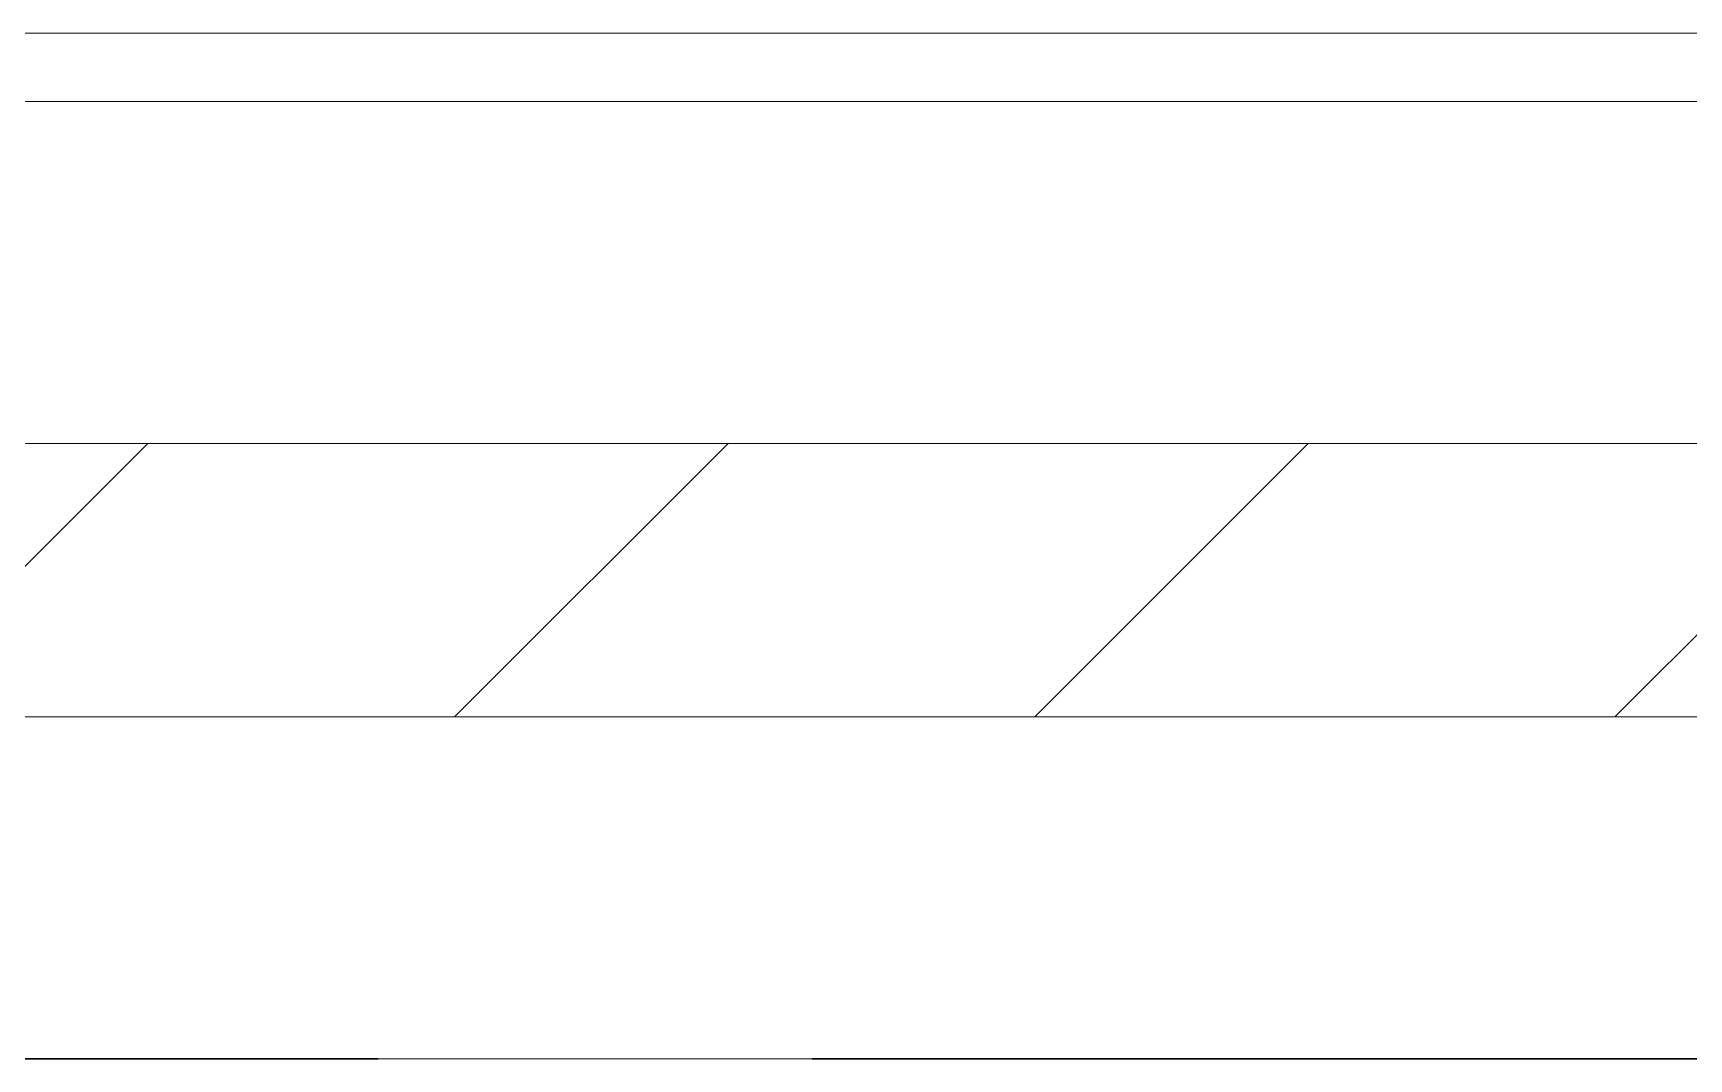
# Model space of a CAD drawing. Header units: millimetres. Extents: x -4000 to 187956, y -58990 to 162485.
# Drawn here: x 9719 to 10929, y 140450 to 141200 of the extents above; entities that cross this region are included whole.
import ezdxf

# ---------------------------------------------------------------- set-up
doc = ezdxf.new("R2010")
doc.units = ezdxf.units.MM
doc.linetypes.add('Grid Line', pattern=[2222.5, 1270, -317.5, 317.5, -317.5])
doc.linetypes.add('Grid Line 12_5mm', pattern=[2150, 1250, -300, 300, -300])
for name, color, linetype, lineweight in [('A-WALL', 113, 'Continuous', 13), ('A-WALL-PATT', 111, 'Continuous', 13), ('S-GRID', 1, 'Continuous', 30)]:
    doc.layers.add(name, color=color, linetype=linetype, lineweight=lineweight)

# ---------------------------------------------------------------- blocks, each defined once
blk = doc.blocks.new('CMF2_NHAXUONG_A_rvt-1-FFS - TANG 1')
at = {"layer": 'A-WALL-PATT', "lineweight": 9}
h = blk.add_hatch(dxfattribs=at)
h.set_pattern_fill('FP_12', color=250, style=0, pattern_type=2)
h.set_pattern_definition([(45, (0, 0), (-212.13203, 212.13203), [])])
h.paths.add_polyline_path([(43549.8, 140700), (43549.8, 140900), (300, 140900), (300, 140700), (43349.8, 140700)])
at = {"layer": 'A-WALL', "color": 50, "lineweight": 15}
for p, q in [((43999.8, 141200), (300, 141200)), ((43999.8, 141150), (300, 141150)), ((300, 140900), (14350, 140900)), ((14350, 140900), (300, 140900)), ((499.8, 140700), (33000, 140700))]:
    blk.add_line(p, q, dxfattribs=at)
at = {"layer": 'A-WALL', "color": 35, "lineweight": 15}
for p, q in [((40499.8, 141200), (300, 141200)), ((3944, 140700), (11150.8, 140700))]:
    blk.add_line(p, q, dxfattribs=at)
at = {"layer": 'S-GRID', "linetype": 'Grid Line 12_5mm', "lineweight": 9}
blk.add_line((-824.3, 140450), (183641.1, 140450), dxfattribs=at)

msp = doc.modelspace()

# ---------------------------------------------------------------- block references
at = {"lineweight": 5}
msp.add_blockref('CMF2_NHAXUONG_A_rvt-1-FFS - TANG 1', (0, 0), dxfattribs=at)

# ---------------------------------------------------------------- next in the draw order: linework, layer by layer
at = {"layer": 'S-GRID', "linetype": 'Grid Line'}
msp.add_line((-824.3, 140450), (183641.1, 140450), dxfattribs=at)

doc.saveas('drawing.dxf')
